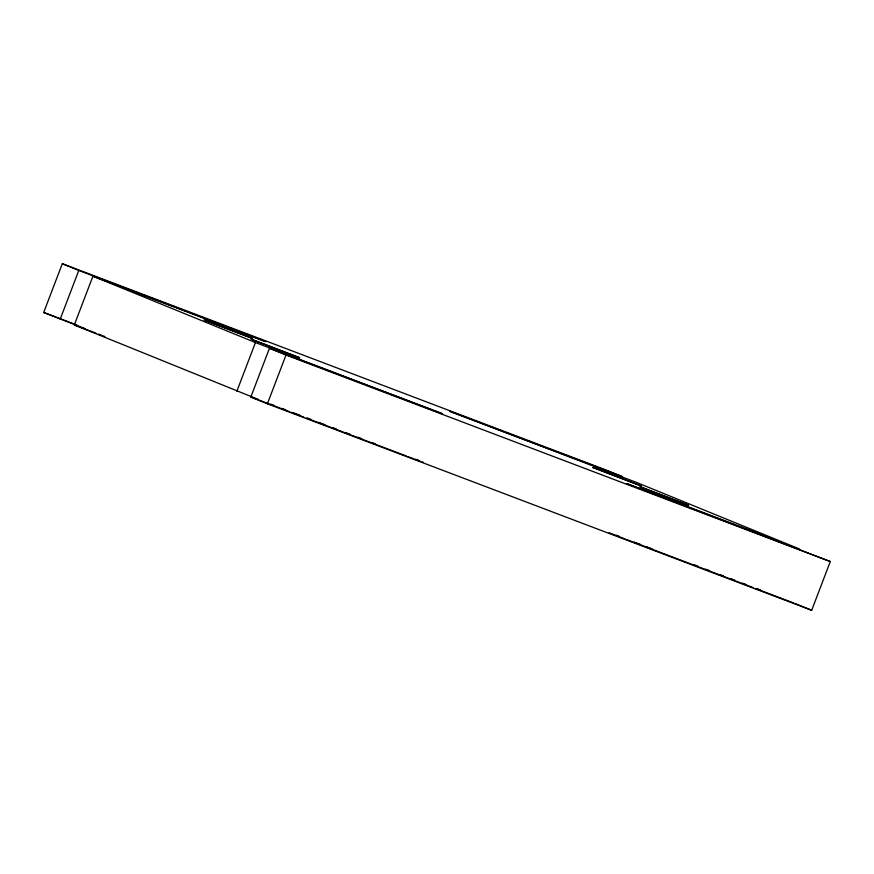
<?xml version="1.0" encoding="UTF-8"?>
<svg xmlns="http://www.w3.org/2000/svg" width="874" height="874" viewBox="0 0 874 874"><rect width="100%" height="100%" fill="white"/><g stroke="black" fill="none" stroke-linecap="round" stroke-linejoin="round"><path stroke-width="1.31" d="M85.27 328.7L43.7 312.455L62.316 263.708L606.611 470.223L622.506 476.712L449.695 411.293L636.633 482.481L799.481 548.97L626.68 483.551L830.3 561.545L811.684 610.292L267.389 403.777L250.838 397.014L269.454 348.278L442.135 413.631L255.448 342.553L92.928 276.206L74.312 324.953L258.158 399.385M60.186 319.185L78.791 270.437L62.316 263.708M236.832 391.301L255.448 342.553M267.389 403.777L286.006 355.03L269.454 348.278M423.311 462.346L422.076 461.778M420.339 461.275L414.615 459.145M615.875 535.128L619.557 536.516M407.841 456.589L413.457 458.708M78.791 270.437L265.63 341.603L92.928 276.206M286.006 355.03L830.3 561.545M43.7 312.455L76.846 325.03M74.312 324.953L95.976 333.169M98.533 334.141L104.902 336.556M270.7 404.149L274.458 405.58M282.029 408.453L285.82 409.884M293.402 412.768L299.716 415.161M307.298 418.034L311.089 419.476M318.671 422.35L324.986 424.742M332.568 427.626L336.359 429.058M346.465 432.892L350.256 434.334M357.837 437.208L361.628 438.65M371.734 442.484L375.525 443.926M634.284 542.088L640.653 544.513M645.755 546.447L652.124 548.861M694.196 564.822L698.02 566.276M705.668 569.182L709.491 570.624M719.684 574.502L723.508 575.944M731.156 578.85L734.979 580.303M742.627 583.198L746.451 584.651M756.655 588.519L760.478 589.972M250.838 397.014L289.72 411.774M290.987 412.255L303.693 417.073M306.228 418.034L406.574 456.108M752.929 587.525L626.876 539.662M755.486 588.486L793.723 602.994M625.686 539.203L615.755 535.369M415.827 459.309L419.083 460.587M614.739 534.975L609.091 532.736M795.001 603.475L811.684 610.292M204.636 320.157L204.013 319.96L252.728 338.555L204.636 320.157M251.723 339.374L251.1 339.188L299.826 357.783L251.723 339.374M593.424 467.666L592.791 467.47L641.516 486.064L593.424 467.666M640.511 486.894L639.888 486.698L688.603 505.292L640.511 486.894"/></g></svg>
